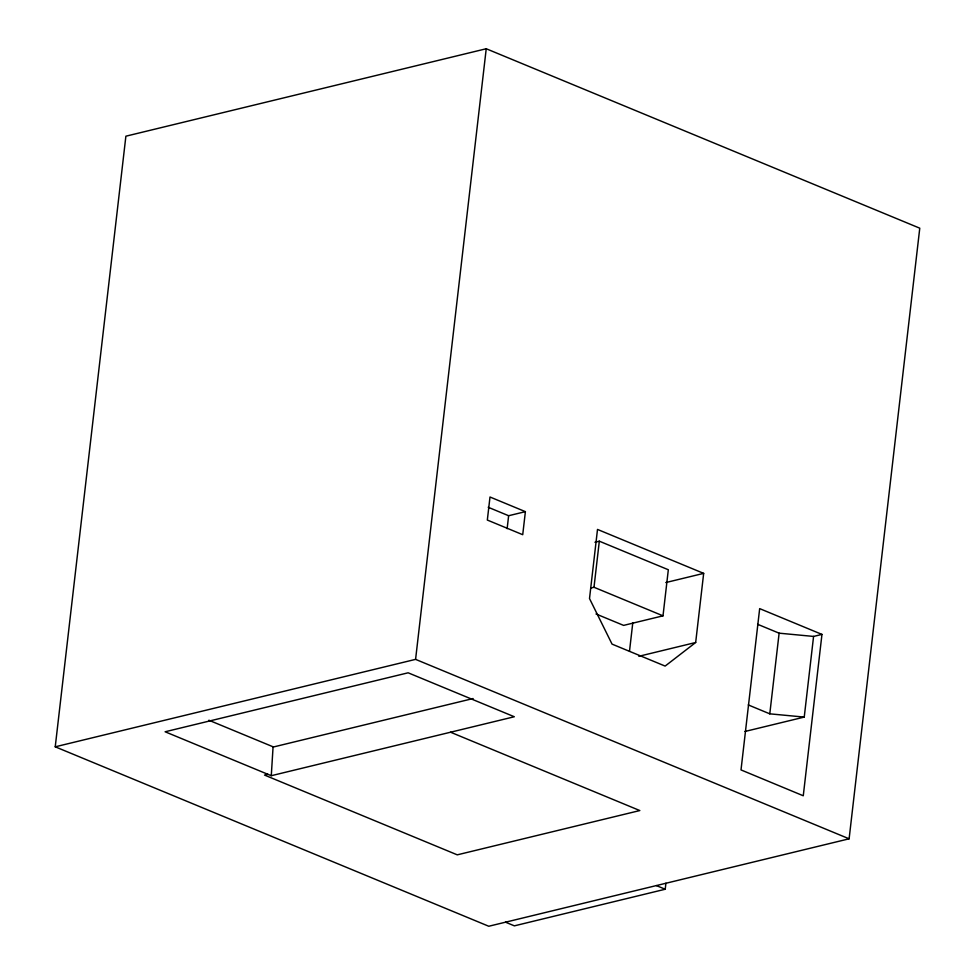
<?xml version="1.0" encoding="UTF-8"?>
<svg xmlns="http://www.w3.org/2000/svg" width="975" height="975" viewBox="0 0 975 975"><rect width="100%" height="100%" fill="white"/><g stroke="black" fill="none" stroke-linecap="round" stroke-linejoin="round"><path stroke-width="1.46" d="M271.282 775.71L165.116 731.774L408.135 672.799L514.312 716.747L271.282 775.71L273.073 746.874M55.234 746.813L125.885 136.195L486.232 48.75L919.766 228.187L849.115 838.805L488.768 926.25L55.234 746.813L415.582 659.368L849.115 838.805M415.582 659.368L486.232 48.75M507.134 528.682L508.633 515.726L525.391 511.656L522.722 534.702L487.329 520.053L489.998 497.006L525.391 511.656M591.069 587.974L593.994 587.267L599.32 541.186L668.326 569.753L663 615.834L623.61 625.389L596.005 613.97M629.497 651.251L632.799 622.696M505.525 922.179L514.373 925.848L665.218 889.237L665.913 883.192M695.675 642.501L703.67 573.373L597.504 529.425L589.509 598.553L612.044 644.109L665.133 666.083L695.675 642.501L638.832 656.297M821.962 634.408L759.671 608.619L741.012 769.921L803.266 795.771L821.962 634.408L813.577 636.431L804.241 717.088L769.787 713.834L779.122 633.177L757.599 624.28M594.945 542.246L599.32 541.186M665.779 582.562L703.67 573.373M473.131 698.527L273.488 746.972L208.882 720.233M267.82 774.272L264.53 775.076L457.263 854.843L639.819 810.554L450.548 732.213M744.924 731.482L804.241 717.088M779.122 633.177L813.577 636.431M488.207 507.268L508.633 515.726M593.994 587.267L663 615.834M748.276 704.925L769.787 713.834M656.37 885.58L665.218 889.237"/></g></svg>
